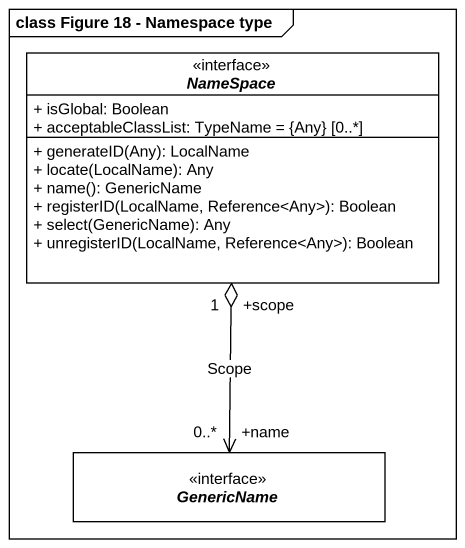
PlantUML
@startuml
mainframe class Figure 18 - Namespace type
hide circle
hide empty members
skinparam classAttributeIconSize 0
interface "NameSpace" as NameSpace_ #FFFFFF {
  + isGlobal: Boolean
  + acceptableClassList: TypeName = {Any} [0..*]
  + generateID(Any): LocalName
  + locate(LocalName): Any
  + name(): GenericName
  + registerID(LocalName, Reference<Any>): Boolean
  + select(GenericName): Any
  + unregisterID(LocalName, Reference<Any>): Boolean
}
interface GenericName #FFFFFF
GenericName "+name\n0..*" <-up-o "+scope\n1" NameSpace_ : Scope
@enduml
